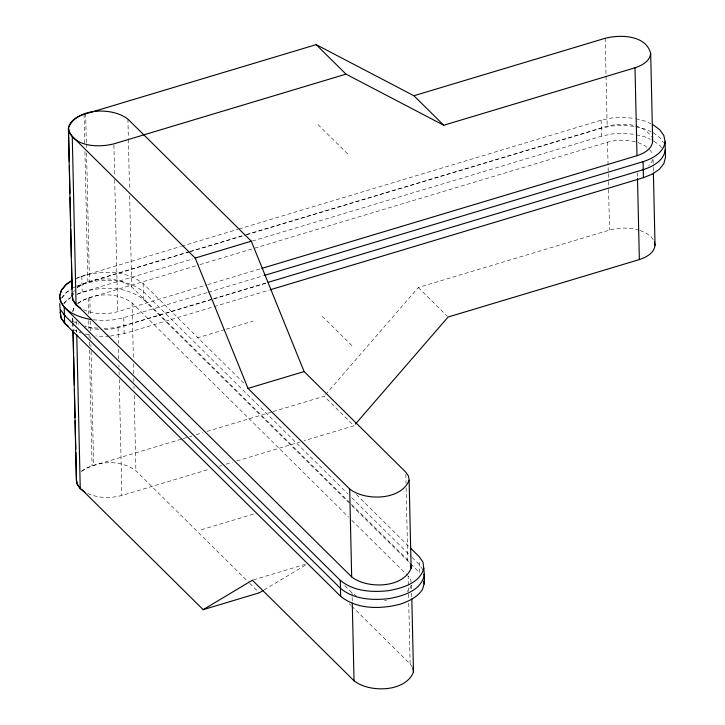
<?xml version="1.0" encoding="UTF-8"?>
<svg xmlns="http://www.w3.org/2000/svg" width="725" height="725" viewBox="0 0 725 725"><rect width="100%" height="100%" fill="white"/><g stroke="black" fill="none" stroke-linecap="round" stroke-linejoin="round"><path stroke-width="0.54" stroke-dasharray="3.62 2.72" d="M72.863 311.397L73.723 308.152L74.992 306.548M652.464 159.518L651.884 161.684L648.721 165.69M72.645 311.623L74.168 307.373M411.102 585.256L409.969 588.437L407.124 591.627M61.589 298.229L66.038 292.592L72.128 288.396M63.673 303.802L66.22 300.585L70.57 297.585M73.361 292.166L74.63 290.562M325.634 394.545L418.271 287.526L609.535 230.079C619.168 227.478 629.49 227.378 639.078 230.251M61.842 297.767L66.845 292.175L72.482 288.55M64.162 303.367L67.026 300.168L70.778 297.748M77.348 287.589L81.481 284.753L87.888 282.17L188.708 251.883M77.711 303.576L81.843 300.73L88.251 298.156L198.831 264.942M81.526 471.395L85.65 468.549L92.057 465.976L182.075 438.933M77.358 287.417C92.936 276.841 116.299 275.409 131.733 286.946L350.637 503.522M77.72 303.403C93.298 292.827 116.662 291.396 132.095 302.932L348.589 517.115M81.526 471.214C97.114 460.647 120.468 459.206 135.901 470.743L248.865 582.51M264.099 589.923L306.539 564.512M76.823 278.192L81.825 276.18L180.48 246.545M72.998 287.798L76.007 286.583M77.004 286.185L82.007 284.173L189.334 251.928M77.185 294.178L82.188 292.157L192.768 258.943M75.128 278.98C96.452 269.981 124.093 268.73 143.124 283.52L244.533 383.851M77.222 286.221C98.111 277.938 124.872 277.131 143.305 291.513L347.728 493.761M77.403 294.214C98.292 285.931 125.053 285.115 143.487 299.507L348.716 502.543M181.567 246.219L237.936 229.281M239.023 228.964L601.116 120.196L611.556 117.985L622.712 117.332L633.822 118.293M189.796 251.557L245.086 234.954M246.165 234.628L607.178 126.186C622.104 122.48 642.268 123.051 651.748 137.007M190.421 251.602L245.712 235M246.79 234.673L601.297 128.189L611.737 125.978L622.893 125.325L634.003 126.286M252.4 241.035L601.478 136.182L611.918 133.962L623.074 133.318L634.185 134.279M199.91 264.616L607.541 142.172C617.174 139.572 627.497 139.472 637.085 142.345M83.538 309.675C94.159 314.55 106.539 314.605 117.713 311.678L206.607 284.97M207.694 284.653L260.81 268.694M93.28 319.761L102.171 320.532L113.327 319.888L123.767 317.668L207.241 292.601M208.329 292.275L263.619 275.663M265.966 283.004L123.948 325.661L113.508 327.872L103.476 328.461M104.699 329.576L110.653 329.232L118.075 327.664L212.389 299.325M213.476 299.008L266.601 283.049M110.345 336.065L124.129 333.654L213.032 306.947M214.111 306.63L269.401 290.018M197.01 337.959L225.058 329.531M226.146 329.204L253.116 321.103M183.162 438.607L188.582 436.976M189.669 436.649L191.835 435.997M196.176 434.701L202.683 432.743M207.024 431.438L272.093 411.891M273.18 411.564L324.147 396.258L353.972 425.765L304.083 440.746M87.707 493.48C98.328 498.356 110.707 498.41 121.882 495.474L209.733 469.093M219.494 466.157L221.66 465.504M226.001 464.208L232.507 462.251M236.839 460.946L299.751 442.051M201.36 529.748L256.387 513.218M253.433 579.882L306.385 563.978M384.504 600.373L386.552 600.218M109.23 336.128L102.533 336.518L95.872 335.938M97.911 328.144L91.241 327.564L85.052 326.06M98.763 329.358L94.812 329.014L84.798 326.051M635.888 118.791L644.135 120.794L650.987 123.812M636.07 126.784L644.317 128.787L651.168 131.805M636.251 134.778L644.498 136.78L650.37 139.363M85.233 334.053L89.365 335.059M638.127 142.598L644.398 145.353L649.165 148.906M640.121 230.505L646.392 233.26L651.159 236.803L653.515 240.084M72.119 321.184L78.971 324.202M73.279 329.603L81.109 333.056M344.792 585.728L352.042 592.887L356.673 596.24M653.125 132.666L659.841 137.65L663.393 142.58M654.149 141.284L660.022 145.643L661.798 148.108M317.985 124.555L347.81 154.053M418.271 287.526L447.316 316.263M322.335 316.345L352.16 345.852M356.401 494.522L409.516 547.076M351.752 497.74L411.311 556.664M412.117 557.462L419.358 564.621L423.183 570.14M351.444 504.319L407.776 560.053L410.495 563.978M351.933 505.733L409.879 563.062M410.685 563.86L419.539 572.614L419.24 559.627M351.806 520.305L407.341 575.242M349.296 603.744L350.891 605.33M351.697 606.127L410.132 663.946L412.86 667.87M249.663 583.299L259.278 592.814M649.754 149.722L652.11 152.993L652.582 155.177M653.089 159.609L653.243 166.369M653.27 167.493L653.37 172.006M637.384 172.804L637.493 177.317M605.176 38.289L607.178 126.186M607.541 142.172L608.23 172.604M608.257 173.728L608.411 180.489M608.429 181.622L608.583 188.382M608.61 189.506L609.535 230.079M601.116 120.196L601.478 136.182M411.583 588.7L410.858 579.964L408.139 576.04L408.528 592.941M411.691 593.204L411.791 597.717M405.837 474.404L406.036 483.421M406.145 487.925L407.776 560.053M408.547 594.074L408.655 598.578M408.755 603.082L410.132 663.946M352.042 592.887L352.114 596.267M352.142 597.4L352.241 601.904M143.124 283.52L143.487 299.507M127.926 119.127L128.352 138.276M128.379 139.399L129.53 190.086M129.657 195.714L131.733 286.946M132.095 302.932L133.373 359.247M133.472 363.751L133.699 373.882M133.808 378.387L133.88 381.767M133.98 386.271L134.034 388.528M134.188 395.288L135.901 470.743M123.767 317.668L124.129 333.654M113.925 144.982L114.623 175.396M114.722 179.9L117.713 311.678M118.075 327.664L118.429 343.423M118.556 349.06L118.818 360.325M118.918 364.829L118.972 367.077M119.072 371.59L119.145 374.961M119.253 379.465L121.882 495.474M85.668 113.499L86.329 142.789M86.357 143.913L86.456 148.417M86.565 152.921L89.474 281.318M89.837 297.304L90.244 315.321M90.38 320.958L90.607 331.089M90.734 336.726L90.788 338.974M90.915 344.611L90.96 346.858M91.069 351.362L93.652 465.124M84.082 114.351L84.798 145.888M84.925 151.516L87.888 282.17M88.251 298.156L88.604 313.925M88.758 320.677L88.939 328.561M89.066 334.198L89.148 337.578M89.248 342.082L89.32 345.453M89.429 349.967L92.057 465.976M81.825 276.18L82.188 292.157M76.469 322.054L76.524 324.311M76.651 329.938L76.705 332.195M76.016 320.903L76.071 323.16M76.216 329.92L76.27 332.168M72.799 318.384L72.881 321.764M72.899 322.888L73.035 328.525M72.699 318.112L72.772 321.492M72.799 322.616L72.953 329.377"/><path stroke-width="1.09" d="M80.856 308.497L76.08 304.944L73.134 300.857L72.21 296.498L68.395 128.678C69.301 120.731 77.267 116.607 84.082 114.351L316.173 44.642L413.921 95.736L443.745 125.244L635 67.797C641.815 65.54 649.781 61.408 650.688 53.469C646.011 34.981 620.419 34.401 605.176 38.289L413.921 95.736M72.21 296.498L72.781 294.332M650.688 53.469L652.681 141.375C651.784 149.314 643.809 153.446 636.994 155.694L261.897 268.368M652.944 124.673L659.659 129.657L663.801 135.412L665.106 141.547C663.846 152.712 652.636 158.521 643.057 161.693L264.707 275.337M665.287 149.531C664.028 160.705 652.817 166.514 643.238 169.686L268.132 282.351M653.397 173.13L655.037 245.258C654.14 253.206 646.165 257.33 639.359 259.586L448.095 317.033L355.458 424.053M59.713 303.748L60.773 317.686L64.597 323.205L340.641 596.312C357.09 609.598 380.516 609.245 400.064 604.224C408.438 601.415 416.857 597.472 422.104 590.059C426.092 581.359 423.953 571.345 423.001 562.147L419.177 556.628L410.323 547.873M75.083 303.014L72.908 299.878L72.282 295.646L73.044 293.516M409.127 480.303C401.043 500.622 364.902 501.102 349.686 489.003L248.004 388.41L195.197 258.046L71.82 135.983L69.102 132.059L68.476 127.827C76.56 107.508 112.701 107.028 127.926 119.127L251.303 241.189L304.11 371.562L405.782 472.147L408.501 476.071L409.127 480.303L411.12 568.21C403.037 588.528 366.895 588.999 351.679 576.91L75.627 303.793M423.871 568.101C419.974 583.235 402.33 588.066 388.808 590.63C372.269 592.497 353.583 591.5 340.279 580.326L64.235 307.219L60.411 301.7L59.532 295.755L61.661 289.782L66.655 284.182L72.301 280.557M411.818 598.841L413.477 672.093C405.393 692.411 369.252 692.892 354.036 680.793L252.363 580.208L203.181 609.662L81.399 489.185M71.947 280.403L65.857 284.599L61.408 290.236L59.776 296.326C61.272 311.36 78.336 317.133 91.06 319.571M263.139 590.503L259.278 592.814L203.181 609.662M270.488 289.692L643.419 177.67L652.428 174.045L659.397 169.251L663.846 163.614L665.468 157.524L665.106 141.547M443.745 125.244L345.997 74.14L113.907 143.858C98.663 147.746 73.071 147.166 68.395 128.678M195.197 258.046L251.303 241.189M248.004 388.41L304.11 371.562M68.105 326.06L65.594 324.193L61.444 318.438L60.139 312.303M72.98 330.5L76.379 480.294L77.303 484.653L80.258 488.75L85.024 492.293M316.173 44.642L345.997 74.14M64.226 314.559L65.413 316.2M60.592 309.693L64.416 315.212L340.46 588.319C353.764 599.493 372.451 600.49 388.99 598.623C402.511 596.059 420.156 591.228 424.062 576.094L423.763 574.109M79.795 487.599L77.077 483.675L76.614 480.503M652.219 139.191L652.681 141.375M654.34 241.987L655.037 245.258M423.799 581.106L424.243 584.078M410.658 565.038L411.12 568.21M412.86 667.87L413.477 672.093M643.057 161.693L643.419 177.67M635 67.797L636.994 155.694M637.511 178.441L639.359 259.586M349.686 489.003L351.679 576.91M352.268 603.037L354.036 680.793M340.279 580.326L340.641 596.312M72.273 137.134L76.08 304.944M76.75 334.442L80.258 488.75M68.603 133.454L69.247 161.612M69.346 166.116L69.963 193.149M70.062 197.653L70.697 225.81M70.778 229.191L71.412 257.348M71.521 261.852L72.128 288.885M72.237 293.389L72.282 295.646M73.08 330.772L73.597 353.302M73.669 356.682L74.312 384.839M74.412 389.343L75.047 417.5M75.128 420.881L75.762 449.038M75.844 452.409L76.451 479.442M64.235 307.219L64.597 323.205"/></g></svg>
